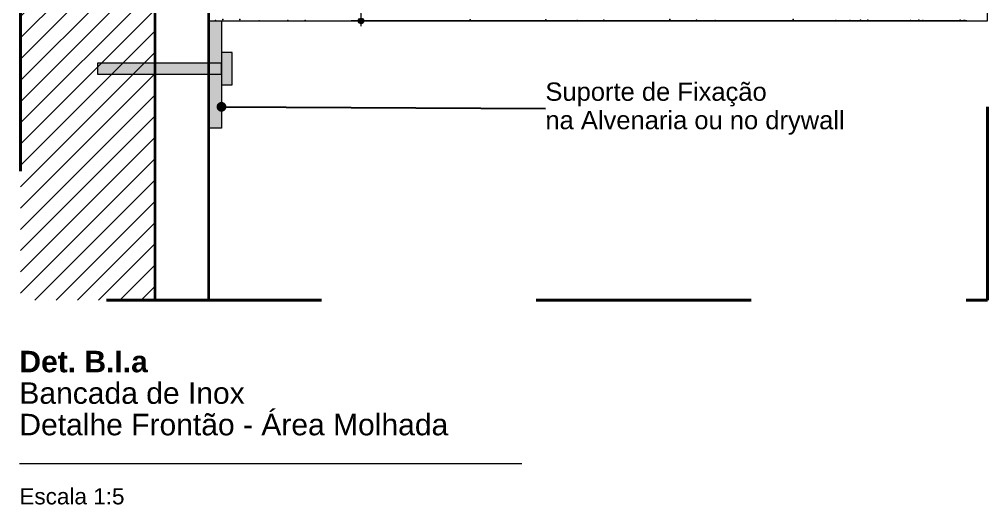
# Model space of a CAD drawing. Header units: metres. Extents: x -1.1 to 45.1, y -1 to 1.8.
# Drawn here: x -1.0665 to -0.6159, y -0.3526 to -0.1268 of the extents above; entities that cross this region are included whole.
import ezdxf

# ---------------------------------------------------------------- set-up
doc = ezdxf.new("R2010")
doc.units = ezdxf.units.M
doc.header["$MEASUREMENT"] = 0
doc.linetypes.add('Double Dashed', pattern=[0.0325, 0.02, -0.005, 0.0025, -0.005])
for name, color, linetype, lineweight, true_color in [('0_Caneta_No__24', 7, 'Continuous', 40, 0x851f10), ('0_Caneta_No__25', 7, 'Continuous', 13, 0x982312), ('ARCOS-LINHAS.ARQ_Caneta_No__24', 7, 'Continuous', 40, 0x851f10), ('LOUCAS-METAIS.ARQ_Caneta_No__97', 7, 'Continuous', 5, 0x6b6b6b)]:
    doc.layers.add(name, color=color, linetype=linetype, lineweight=lineweight, true_color=true_color)
for name, color, linetype, lineweight in [('0_Caneta_No__98', 7, 'Continuous', 0), ('ARCOS-LINHAS.ARQ_Caneta_No__1', 7, 'Continuous', 35), ('ARCOS-LINHAS.ARQ_Caneta_No__241', 7, 'Continuous', 13), ('ARCOS-LINHAS.ARQ_Caneta_No__6', 7, 'Continuous', 13), ('ARCOS-LINHAS.ARQ_Caneta_No__91', 255, 'Continuous', 0), ('ARCOS-LINHAS.ARQ_Caneta_No__98', 7, 'Continuous', 0), ('LOUCAS-METAIS.ARQ_Caneta_No__241', 7, 'Continuous', 13)]:
    doc.layers.add(name, color=color, linetype=linetype, lineweight=lineweight)
doc.styles.add('GENERATED_STYLE_1', font='arial.ttf')
doc.styles.add('GENERATED_STYLE_2', font='arial.ttf')
doc.dimstyles.new('GENERATED_STYLE__10', dxfattribs={"dimtxt": 0.18, "dimasz": 0.00912, "dimexe": 0.18, "dimexo": 0.0625, "dimgap": 0, "dimtad": 0, "dimtih": 1, "dimtoh": 1, "dimdec": 4, "dimzin": 0, "dimdsep": 46, "dimcen": 0.09, "dimadec": 0, "dimazin": 0, "dimtfac": 1, "dimtdec": 4, "dimtmove": 0, "dimatfit": 3, "dimldrblk": 'ARROWHEAD_11', "dimfxl": 0, "dimtolj": 1, "dimtzin": 0, "dimarcsym": 0})
doc.dimstyles.new('GENERATED_STYLE__7', dxfattribs={"dimtxt": 0.01, "dimasz": 0.00475, "dimexe": 0.18, "dimexo": 0.01, "dimgap": 0, "dimtad": 1, "dimzin": 0, "dimdsep": 46, "dimtxsty": 'GENERATED_STYLE_1', "dimblk": 'ARROWHEAD_11', "dimblk1": 'ARROWHEAD_11', "dimblk2": 'ARROWHEAD_11', "dimcen": 0.09, "dimclrd": 256, "dimclre": 256, "dimclrt": 256, "dimadec": 0, "dimazin": 0, "dimtfac": 1, "dimtdec": 4, "dimtmove": 0, "dimatfit": 3, "dimfxl": 0, "dimtolj": 1, "dimtzin": 0, "dimarcsym": 0})

# ---------------------------------------------------------------- blocks, each defined once
blk = doc.blocks.new('*X16')
at = {"layer": 'LOUCAS-METAIS.ARQ_Caneta_No__97', "color": 251, "linetype": 'Continuous', "lineweight": 5, "true_color": 0x6b6b6b}
for p, q in [((-0.62704, -0.12748), (-0.62695, -0.12711)), ((-0.62565, -0.12739), (-0.62695, -0.12711)), ((-0.62565, -0.12739), (-0.62565, -0.12748))]:
    blk.add_line(p, q, dxfattribs=at)
for p in [(-0.97518, -0.1273), (-0.9718, -0.12686), (-0.96394, -0.12679), (-0.95495, -0.1274), (-0.94162, -0.12734), (-0.93346, -0.12736), (-0.85674, -0.12693), (-0.83108, -0.12747), (-0.82155, -0.12704), (-0.80689, -0.12728), (-0.79449, -0.12716), (-0.76375, -0.12686), (-0.75146, -0.12717), (-0.74277, -0.12724), (-0.70641, -0.12687), (-0.68656, -0.12738), (-0.68008, -0.1273), (-0.67516, -0.12715), (-0.67167, -0.12714), (-0.6672, -0.12748), (-0.65182, -0.1273), (-0.64791, -0.12717), (-0.64611, -0.12723), (-0.62874, -0.1271)]:
    blk.add_point(p, dxfattribs=at)
blk = doc.blocks.new('*D27')
at = {"layer": '0_Caneta_No__25', "linetype": 'Continuous', "lineweight": 13, "true_color": 0x982312}
for points in [[(-0.90871, -0.08774), (-0.90862, -0.08821), (-0.90834, -0.08862), (-0.90794, -0.08889), (-0.90746, -0.08899), (-0.90698, -0.08889), (-0.90658, -0.08862), (-0.90631, -0.08821), (-0.90621, -0.08774), (-0.90631, -0.08726), (-0.90658, -0.08685), (-0.90698, -0.08658), (-0.90746, -0.08649), (-0.90794, -0.08658), (-0.90834, -0.08685), (-0.90862, -0.08726)], [(-0.90871, -0.12748), (-0.90862, -0.12796), (-0.90834, -0.12837), (-0.90794, -0.12864), (-0.90746, -0.12873), (-0.90698, -0.12864), (-0.90658, -0.12837), (-0.90631, -0.12796), (-0.90621, -0.12748), (-0.90631, -0.12701), (-0.90658, -0.1266), (-0.90698, -0.12633), (-0.90746, -0.12623), (-0.90794, -0.12633), (-0.90834, -0.1266), (-0.90862, -0.12701)]]:
    blk.add_hatch(color=24, dxfattribs=at).paths.add_polyline_path(points)
at = {"layer": '0_Caneta_No__25', "color": 24, "linetype": 'Continuous', "lineweight": 13, "true_color": 0x982312}
for p, q in [((-0.90871, -0.08774), (-0.94844, -0.08774)), ((-0.90746, -0.12623), (-0.90746, -0.08899)), ((-0.90277, -0.08774), (-0.90621, -0.08774)), ((-0.90871, -0.12748), (-0.91215, -0.12748)), ((-0.90746, -0.12998), (-0.90746, -0.12873)), ((-0.62594, -0.12748), (-0.90621, -0.12748))]:
    blk.add_line(p, q, dxfattribs=at)
for centre in [(-0.90746, -0.08774), (-0.90746, -0.12748)]:
    blk.add_circle(centre, 0.00125, dxfattribs=at)
at = {"layer": '0_Caneta_No__25', "color": 24, "lineweight": 13, "true_color": 0x982312, "insert": (-0.90946, -0.11142), "char_height": 0.01, "attachment_point": 7, "rotation": 90, "style": 'GENERATED_STYLE_1'}
blk.add_mtext('\\A1;{\\pql;\\fArial|b0|i0|c0|p0;\\W1.000000;4}', dxfattribs=at)
blk = doc.blocks.new('ARROWHEAD_11')
at = {"color": 0, "linetype": 'Continuous', "lineweight": 0}
blk.add_line((0, 0), (-1, 0), dxfattribs=at)
at = {"color": 0, "linetype": 'Continuous', "lineweight": 0, "const_width": 0.25, "flags": 128}
blk.add_lwpolyline([(-0.125, 0, 1), (0.125, 0, 1)], format="xyb", close=True, dxfattribs=at)

msp = doc.modelspace()

# ---------------------------------------------------------------- hatches: boundary and pattern name
at = {"layer": 'ARCOS-LINHAS.ARQ_Caneta_No__241', "linetype": 'Continuous', "lineweight": 13}
h = msp.add_hatch(dxfattribs=at)
h.set_pattern_fill('Fire_Proofing_0001', style=0, pattern_type=2)
h.set_pattern_definition([(45, (0, 0), (-0.004949747, 0.004949747), [])])
h.paths.add_polyline_path([(-1.06594, 0.18258), (-1.00344, 0.18258), (-1.00344, -0.25742), (-1.06594, -0.25742)])
at = {"layer": 'ARCOS-LINHAS.ARQ_Caneta_No__91', "linetype": 'Continuous', "lineweight": 0}
for points in [[(-0.97844, -0.12748), (-0.97244, -0.12748), (-0.97244, -0.17748), (-0.97844, -0.17748)], [(-0.97244, -0.15723), (-0.96744, -0.15723), (-0.96744, -0.14223), (-0.97244, -0.14223)], [(-1.03015, -0.14723), (-1.03015, -0.15223), (-0.97244, -0.15223), (-0.97244, -0.14723)]]:
    msp.add_hatch(color=255, dxfattribs=at).paths.add_polyline_path(points)

# ---------------------------------------------------------------- linework, layer by layer
at = {"layer": '0_Caneta_No__98', "color": 7, "linetype": 'Continuous', "lineweight": 0}
msp.add_line((-1.06647, -0.33346), (-0.83268, -0.33346), dxfattribs=at)
at = {"layer": 'ARCOS-LINHAS.ARQ_Caneta_No__1', "color": 7, "linetype": 'Continuous', "lineweight": 35}
for p, q in [((-1.00344, 0.18258), (-1.00344, -0.25742)), ((-0.97844, 0.18258), (-0.97844, -0.25742))]:
    msp.add_line(p, q, dxfattribs=at)
at = {"layer": 'ARCOS-LINHAS.ARQ_Caneta_No__24', "color": 26, "linetype": 'Double Dashed', "lineweight": 40, "true_color": 0x851f10, "flags": 128}
msp.add_lwpolyline([(-1.06594, 0.18258), (-0.61594, 0.18258), (-0.61594, -0.25742), (-1.06594, -0.25742)], close=True, dxfattribs=at)
at = {"layer": 'ARCOS-LINHAS.ARQ_Caneta_No__241', "color": 7, "linetype": 'Continuous', "lineweight": 13, "flags": 128}
for points in [[(-0.97244, -0.15723), (-0.96744, -0.15723), (-0.96744, -0.14223), (-0.97244, -0.14223)], [(-1.03015, -0.14723), (-1.03015, -0.15223), (-0.97244, -0.15223), (-0.97244, -0.14723)]]:
    msp.add_lwpolyline(points, close=True, dxfattribs=at)
at = {"layer": 'ARCOS-LINHAS.ARQ_Caneta_No__6', "color": 7, "linetype": 'Continuous', "lineweight": 13, "flags": 128}
msp.add_lwpolyline([(-0.97844, -0.12748), (-0.97244, -0.12748), (-0.97244, -0.17748), (-0.97844, -0.17748)], close=True, dxfattribs=at)
at = {"layer": 'LOUCAS-METAIS.ARQ_Caneta_No__241', "color": 7, "linetype": 'Continuous', "lineweight": 13, "flags": 128}
msp.add_lwpolyline([(-0.97844, -0.08774), (-0.97844, -0.09774), (-0.97844, -0.12748), (-0.61594, -0.12748), (-0.61594, -0.08774), (-0.95844, -0.08774), (-0.95844, -0.02774), (-0.96844, 0.02226), (-0.97844, 0.02226)], close=True, dxfattribs=at)

# ---------------------------------------------------------------- block references
at = {"layer": 'LOUCAS-METAIS.ARQ_Caneta_No__97', "color": 251, "linetype": 'Continuous', "lineweight": 5, "true_color": 0x6b6b6b}
msp.add_blockref('*X16', (0, 0), dxfattribs=at)

# ---------------------------------------------------------------- texts
at = {"layer": '0_Caneta_No__24', "color": 26, "linetype": 'Continuous', "lineweight": 40, "true_color": 0x851f10, "insert": (-1.06647, -0.32047), "char_height": 0.01, "attachment_point": 7, "line_spacing_factor": 0.879718, "style": 'GENERATED_STYLE_2'}
msp.add_mtext('\\A1;{\\pql;\\fArial|b1|i0|c0|p0;\\W1.000000;Det. B.I.a\\P\\pql;\\fArial|b0|i0|c0|p0;\\W1.000000;Bancada de Inox\\P\\pql;\\fArial|b0|i0|c0|p0;\\W1.000000;Detalhe \\fArial|b0|i0|c0|p0;\\W1.000000;Frontão -\\fArial|b0|i0|c0|p0;\\W1.000000; Área Molhada}', dxfattribs=at)
at = {"layer": '0_Caneta_No__98', "color": 7, "linetype": 'Continuous', "lineweight": 0, "insert": (-1.06647, -0.34497), "char_height": 0.0075, "attachment_point": 1, "style": 'GENERATED_STYLE_1'}
msp.add_mtext('\\A1;{\\pql;\\fArial|b0|i0|c0|p0;\\W1.000000;Escala 1:5}', dxfattribs=at)
at = {"layer": 'ARCOS-LINHAS.ARQ_Caneta_No__98', "color": 7, "linetype": 'Continuous', "lineweight": 0, "insert": (-0.82171, -0.16831), "char_height": 0.0085, "attachment_point": 4, "line_spacing_factor": 0.934219, "style": 'GENERATED_STYLE_1'}
msp.add_mtext('\\A1;{\\pql;\\fArial|b0|i0|c0|p0;\\W1.000000;Suporte de Fixação\\P\\pql;\\fArial|b0|i0|c0|p0;\\W1.000000;na Alvenaria\\fArial|b0|i0|c0|p0;\\W1.000000; ou no drywall}', dxfattribs=at)

# ---------------------------------------------------------------- dimensions: what is measured, and where the dimension line sits
at = {"color": 24, "linetype": 'Continuous', "lineweight": 13, "true_color": 0x982312}
dim = msp.add_linear_dim(base=(-0.90746, -0.08774), p1=(-0.61594, -0.12748), p2=(-0.95844, -0.08774), angle=90, dimstyle='GENERATED_STYLE__7', dxfattribs=at)
dim.commit()
dim.dimension.update_dxf_attribs({"geometry": '*D27', "text_midpoint": (-0.91446, -0.10762), "dimtype": 160, "text_rotation": 90})

# ---------------------------------------------------------------- leaders
at = {"layer": 'ARCOS-LINHAS.ARQ_Caneta_No__98', "color": 7, "linetype": 'Continuous', "lineweight": 0, "annotation_type": 0, "has_hookline": 1, "hookline_direction": 0, "text_width": 0.13752}
msp.add_leader([(-0.97244, -0.16748), (-0.82171, -0.16831)], dimstyle='GENERATED_STYLE__10', dxfattribs=at)

doc.saveas('drawing.dxf')
